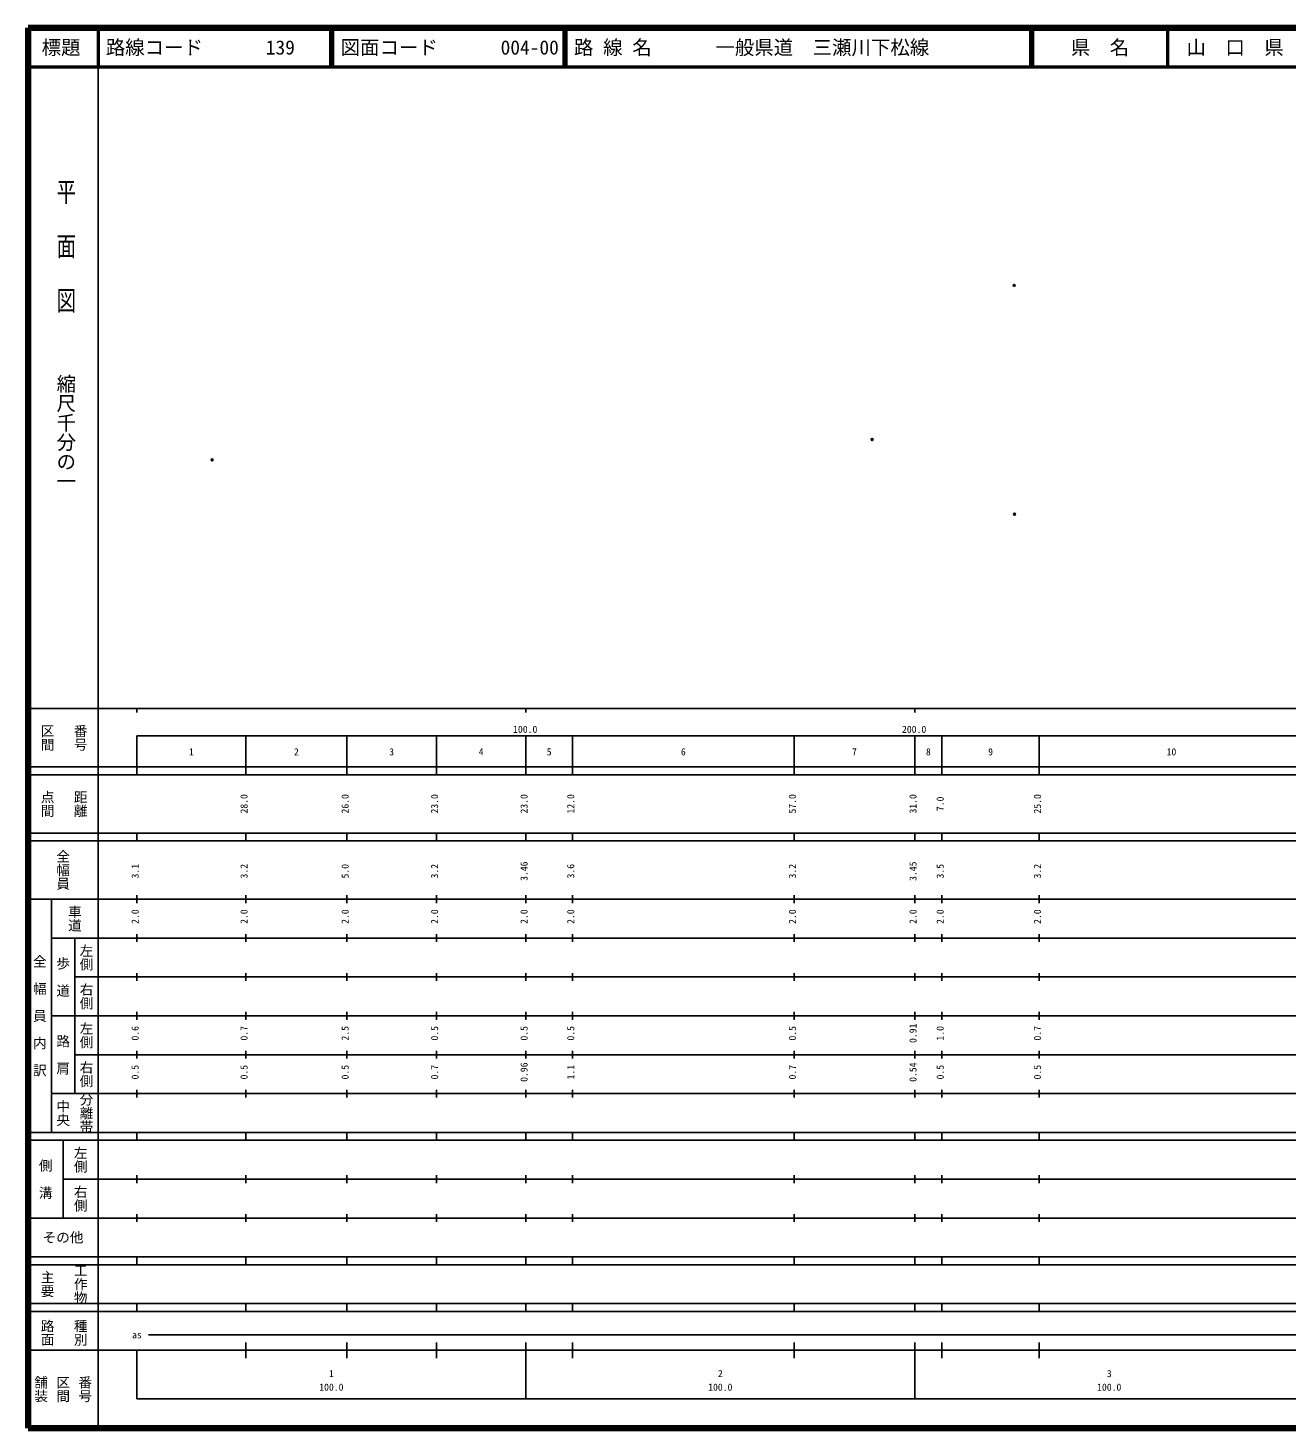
# Model space of a CAD drawing. Units: millimetres on the paper. Extents: x 40 to 680, y 20 to 380.
# Drawn here: x 40 to 363.7, y 20 to 380 of the extents above; entities that cross this region are included whole.
import ezdxf
from ezdxf.enums import TextEntityAlignment as Align

# ---------------------------------------------------------------- set-up
doc = ezdxf.new("R2010")
doc.units = ezdxf.units.MM
doc.header["$PDMODE"] = 32
doc.header["$PDSIZE"] = 0.5
doc.layers.add('M-OTRS', color=6, linetype='Continuous')
doc.layers.add('M-TTL-TXT', color=7, linetype='Continuous')
for name, color, linetype, lineweight in [('M-TTL', 2, 'Continuous', 140), ('M-TTL-BAND', 7, 'Continuous', 25), ('M-TTL-LINE', 7, 'Continuous', 50)]:
    doc.layers.add(name, color=color, linetype=linetype, lineweight=lineweight)
doc.styles.add('@ＭＳ ゴシック', font='')
doc.styles.add('ＭＳ ゴシック', font='')
doc.styles.get('@ＭＳ ゴシック').set_extended_font_data('@MS Gothic')
doc.styles.get('ＭＳ ゴシック').set_extended_font_data('MS Gothic')

msp = doc.modelspace()

# ---------------------------------------------------------------- linework, layer by layer
at = {"layer": 'M-OTRS'}
for p in [(293.578, 313.822), (257.041, 274.172), (87.325, 268.958), (293.676, 254.951)]:
    msp.add_point(p, dxfattribs=at)
at = {"layer": 'M-TTL'}
for p, q in [((40, 380), (40, 20)), ((680, 380), (40, 380)), ((40, 20), (680, 20))]:
    msp.add_line(p, q, dxfattribs=at)
at = {"layer": 'M-TTL-BAND'}
for p, q in [((58, 370), (58, 20)), ((40, 205), (579, 205)), ((68, 205), (68, 204)), ((168, 205), (168, 204)), ((268, 205), (268, 204)), ((68, 198), (579, 198)), ((68, 198), (68, 188)), ((96, 188), (96, 198)), ((122, 188), (122, 198)), ((145, 188), (145, 198)), ((168, 188), (168, 198)), ((180, 188), (180, 198)), ((237, 188), (237, 198)), ((268, 188), (268, 198)), ((275, 188), (275, 198)), ((300, 188), (300, 198)), ((40, 190), (579, 190)), ((40, 188), (579, 188)), ((40, 173), (579, 173)), ((68, 171), (68, 173)), ((96, 171), (96, 173)), ((122, 171), (122, 173)), ((145, 171), (145, 173)), ((168, 171), (168, 173)), ((180, 171), (180, 173)), ((237, 171), (237, 173)), ((268, 171), (268, 173)), ((275, 171), (275, 173)), ((300, 171), (300, 173)), ((40, 171), (579, 171)), ((40, 156), (579, 156)), ((46, 96), (46, 156)), ((68, 155), (68, 157)), ((96, 155), (96, 157)), ((122, 155), (122, 157)), ((145, 155), (145, 157)), ((168, 155), (168, 157)), ((180, 155), (180, 157)), ((237, 155), (237, 157)), ((268, 155), (268, 157)), ((275, 155), (275, 157)), ((300, 155), (300, 157)), ((46, 146), (579, 146)), ((52, 146), (52, 106)), ((68, 145), (68, 147)), ((96, 145), (96, 147)), ((122, 145), (122, 147)), ((145, 145), (145, 147)), ((168, 145), (168, 147)), ((180, 145), (180, 147)), ((237, 145), (237, 147)), ((268, 145), (268, 147)), ((275, 145), (275, 147)), ((300, 145), (300, 147)), ((68, 135), (68, 137)), ((96, 135), (96, 137)), ((122, 135), (122, 137)), ((145, 135), (145, 137)), ((168, 135), (168, 137)), ((180, 135), (180, 137)), ((237, 135), (237, 137)), ((268, 135), (268, 137)), ((275, 135), (275, 137)), ((300, 135), (300, 137)), ((52, 136), (579, 136)), ((46, 126), (579, 126)), ((68, 125), (68, 127)), ((96, 125), (96, 127)), ((122, 125), (122, 127)), ((145, 125), (145, 127)), ((168, 125), (168, 127)), ((180, 125), (180, 127)), ((237, 125), (237, 127)), ((268, 125), (268, 127)), ((275, 125), (275, 127)), ((300, 125), (300, 127)), ((52, 116), (579, 116)), ((68, 115), (68, 117)), ((96, 115), (96, 117)), ((122, 115), (122, 117)), ((145, 115), (145, 117)), ((168, 115), (168, 117)), ((180, 115), (180, 117)), ((237, 115), (237, 117)), ((268, 115), (268, 117)), ((275, 115), (275, 117)), ((300, 115), (300, 117)), ((46, 106), (579, 106)), ((68, 105), (68, 107)), ((96, 105), (96, 107)), ((122, 105), (122, 107)), ((145, 105), (145, 107)), ((168, 105), (168, 107)), ((180, 105), (180, 107)), ((237, 105), (237, 107)), ((268, 105), (268, 107)), ((275, 105), (275, 107)), ((300, 105), (300, 107)), ((40, 96), (579, 96)), ((40, 94), (579, 94)), ((49, 94), (49, 74)), ((68, 94), (68, 96)), ((96, 94), (96, 96)), ((122, 94), (122, 96)), ((145, 94), (145, 96)), ((168, 94), (168, 96)), ((180, 94), (180, 96)), ((237, 94), (237, 96)), ((268, 94), (268, 96)), ((275, 94), (275, 96)), ((300, 94), (300, 96)), ((49, 84), (579, 84)), ((68, 83), (68, 85)), ((96, 83), (96, 85)), ((122, 83), (122, 85)), ((145, 83), (145, 85)), ((168, 83), (168, 85)), ((180, 83), (180, 85)), ((237, 83), (237, 85)), ((268, 83), (268, 85)), ((275, 83), (275, 85)), ((300, 83), (300, 85)), ((40, 74), (579, 74)), ((68, 73), (68, 75)), ((96, 73), (96, 75)), ((122, 73), (122, 75)), ((145, 73), (145, 75)), ((168, 73), (168, 75)), ((180, 73), (180, 75)), ((237, 73), (237, 75)), ((268, 73), (268, 75)), ((275, 73), (275, 75)), ((300, 73), (300, 75)), ((40, 64), (579, 64)), ((40, 62), (579, 62)), ((68, 62), (68, 64)), ((96, 62), (96, 64)), ((122, 62), (122, 64)), ((145, 62), (145, 64)), ((168, 62), (168, 64)), ((180, 62), (180, 64)), ((237, 62), (237, 64)), ((268, 62), (268, 64)), ((275, 62), (275, 64)), ((300, 62), (300, 64)), ((40, 52), (579, 52)), ((68, 50), (68, 52)), ((96, 50), (96, 52)), ((122, 50), (122, 52)), ((145, 50), (145, 52)), ((168, 50), (168, 52)), ((180, 50), (180, 52)), ((237, 50), (237, 52)), ((268, 50), (268, 52)), ((275, 50), (275, 52)), ((300, 50), (300, 52)), ((40, 50), (579, 50)), ((71, 44), (565, 44)), ((40, 40), (579, 40)), ((68, 40), (68, 27.5)), ((96, 38), (96, 42)), ((122, 38), (122, 42)), ((145, 38), (145, 42)), ((168, 27.5), (168, 42)), ((180, 38), (180, 42)), ((237, 38), (237, 42)), ((268, 27.5), (268, 42)), ((275, 38), (275, 42)), ((300, 38), (300, 42)), ((68, 27.5), (579, 27.5))]:
    msp.add_line(p, q, dxfattribs=at)
at = {"layer": 'M-TTL-LINE'}
for p, q in [((58, 380), (58, 370)), ((117.75, 380), (117.75, 370)), ((118.25, 380), (118.25, 370)), ((177.75, 380), (177.75, 370)), ((178.25, 380), (178.25, 370)), ((297.75, 380), (297.75, 370)), ((298.25, 380), (298.25, 370)), ((333, 380), (333, 370)), ((40, 370), (680, 370))]:
    msp.add_line(p, q, dxfattribs=at)

# ---------------------------------------------------------------- texts
at = {"layer": 'M-TTL-BAND', "style": '@ＭＳ ゴシック', "width": 1.4}
msp.add_text('平  面  図', height=3.666, rotation=270, dxfattribs=at).set_placement((49.777, 306.475), align=Align.MIDDLE_RIGHT)
at = {"layer": 'M-TTL-BAND', "style": '@ＭＳ ゴシック'}
msp.add_text('縮尺千分の一', height=3.666, rotation=270, dxfattribs=at).set_placement((49.777, 261.03), align=Align.MIDDLE_RIGHT)
for s, p in [('区間', (45, 197.5)), ('番号', (53.5, 197.5)), ('点間', (45, 180.5)), ('距離', (53.5, 180.5)), ('全幅員', (49, 163.5)), ('車道', (52, 151)), ('左側', (55, 141)), ('全\u3000幅\u3000員\u3000内\u3000訳', (43, 126)), ('歩\u3000道', (49, 136)), ('右側', (55, 131)), ('左側', (55, 121)), ('路\u3000肩', (49, 116)), ('右側', (55, 111)), ('分離帯', (55, 101)), ('中央', (49, 101)), ('左側', (53.5, 89)), ('側\u3000溝', (44.5, 84)), ('右側', (53.5, 79)), ('工作物', (53.5, 57)), ('主要', (45, 57)), ('路面', (45, 44.5)), ('種別', (53.5, 44.5)), ('舗装', (43.333, 30)), ('区間', (49, 30)), ('番号', (54.667, 30))]:
    msp.add_text(s, height=2.566, rotation=270, dxfattribs=at).set_placement(p, align=Align.MIDDLE_CENTER)
at = {"layer": 'M-TTL-BAND', "style": 'ＭＳ ゴシック'}
for s, p in [('100.0', (167.844, 198.195)), ('200.0', (267.844, 198.195)), ('1', (82, 192.405)), ('2', (109, 192.405)), ('3', (133.5, 192.405)), ('4', (156.5, 192.405)), ('5', (174, 192.405)), ('6', (208.5, 192.405)), ('7', (252.5, 192.405)), ('8', (271.5, 192.405)), ('9', (287.5, 192.405)), ('10', (334, 192.405)), ('as', (68, 42.5)), ('1', (118, 32.523)), ('2', (218, 32.523)), ('3', (318, 32.523)), ('100.0', (118, 29.033)), ('100.0', (218, 29.033)), ('100.0', (318, 29.033))]:
    msp.add_text(s, height=1.833, dxfattribs=at).set_placement(p, align=Align.BOTTOM_CENTER)
for s, p in [('28.0', (97, 180.5)), ('26.0', (123, 180.5)), ('23.0', (146, 180.5)), ('23.0', (169, 180.5)), ('12.0', (181, 180.5)), ('57.0', (238, 180.5)), ('31.0', (269, 180.5)), ('7.0', (276, 180.5)), ('25.0', (301, 180.5)), ('3.1', (69, 163.174)), ('3.2', (97, 163.174)), ('5.0', (123, 163.174)), ('3.2', (146, 163.174)), ('3.46', (169, 163.174)), ('3.6', (181, 163.174)), ('3.2', (238, 163.174)), ('3.45', (269, 163.174)), ('3.5', (276, 163.174)), ('3.2', (301, 163.174)), ('2.0', (69, 151.5)), ('2.0', (97, 151.5)), ('2.0', (123, 151.5)), ('2.0', (146, 151.5)), ('2.0', (169, 151.5)), ('2.0', (181, 151.5)), ('2.0', (238, 151.5)), ('2.0', (269, 151.5)), ('2.0', (276, 151.5)), ('2.0', (301, 151.5)), ('0.6', (69, 121.5)), ('0.7', (97, 121.5)), ('2.5', (123, 121.5)), ('0.5', (146, 121.5)), ('0.5', (169, 121.5)), ('0.5', (181, 121.5)), ('0.5', (238, 121.5)), ('0.91', (269, 121.5)), ('1.0', (276, 121.5)), ('0.7', (301, 121.5)), ('0.5', (69, 111.5)), ('0.5', (97, 111.5)), ('0.5', (123, 111.5)), ('0.7', (146, 111.5)), ('0.96', (169, 111.5)), ('1.1', (181, 111.5)), ('0.7', (238, 111.5)), ('0.54', (269, 111.5)), ('0.5', (276, 111.5)), ('0.5', (301, 111.5))]:
    msp.add_text(s, height=1.833, rotation=90, dxfattribs=at).set_placement(p, align=Align.BOTTOM_CENTER)
msp.add_text('その他', height=2.566, dxfattribs=at).set_placement((49, 69), align=Align.MIDDLE_CENTER)
at = {"layer": 'M-TTL-TXT', "style": 'ＭＳ ゴシック'}
for s, p in [('標題', (48.5, 375)), ('県\u3000名', (315.625, 375)), ('山\u3000口\u3000県', (350.375, 375))]:
    msp.add_text(s, height=3.666, dxfattribs=at).set_placement(p, align=Align.MIDDLE_CENTER)
for s, p in [('路線コード', (60, 375)), ('139', (101.142, 375)), ('図面コード', (120.38, 375)), ('004-00', (161.521, 375)), ('路 線 名', (180.38, 375)), ('一般県道\u3000三瀬川下松線', (216.734, 375))]:
    msp.add_text(s, height=3.666, dxfattribs=at).set_placement(p, align=Align.MIDDLE_LEFT)

doc.saveas('drawing.dxf')
